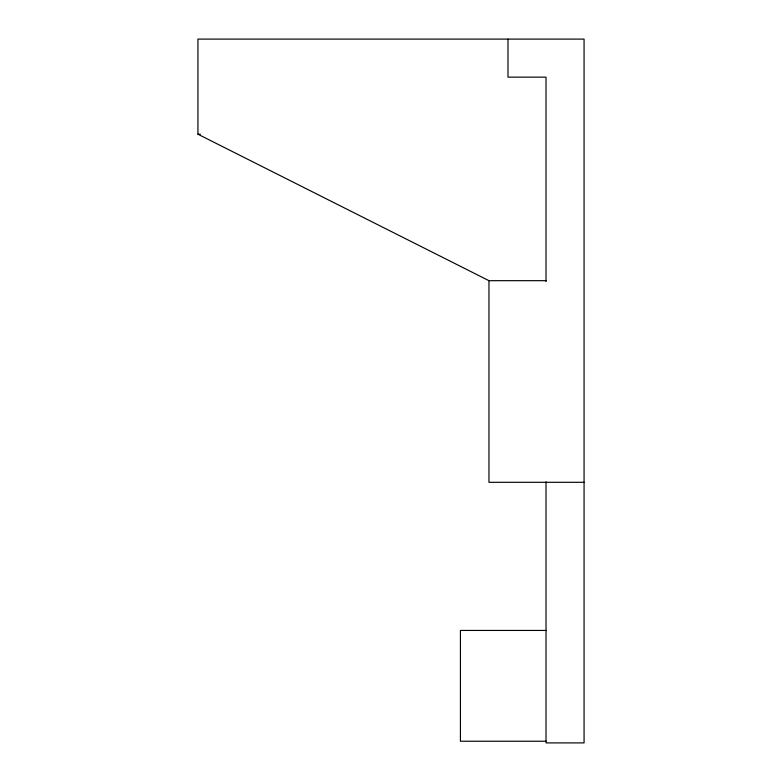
<?xml version="1.0" encoding="UTF-8"?>
<svg xmlns="http://www.w3.org/2000/svg" width="782" height="782" viewBox="0 0 782 782"><rect width="100%" height="100%" fill="white"/><g stroke="black" fill="none" stroke-linecap="round" stroke-linejoin="round"><path stroke-width="1.17" d="M546.022 481.81L546.022 742.9L584.066 742.9L584.066 39.1L197.934 39.1L197.934 134.211L200.378 134.211M197.934 134.211L488.965 280.679L546.022 280.679M584.066 482.308L488.965 482.308L488.965 280.679M546.022 630.439L460.432 630.439L460.432 741.228L546.022 741.228M546.022 281.549L546.022 77.144L507.987 77.144L507.987 39.1"/></g></svg>
